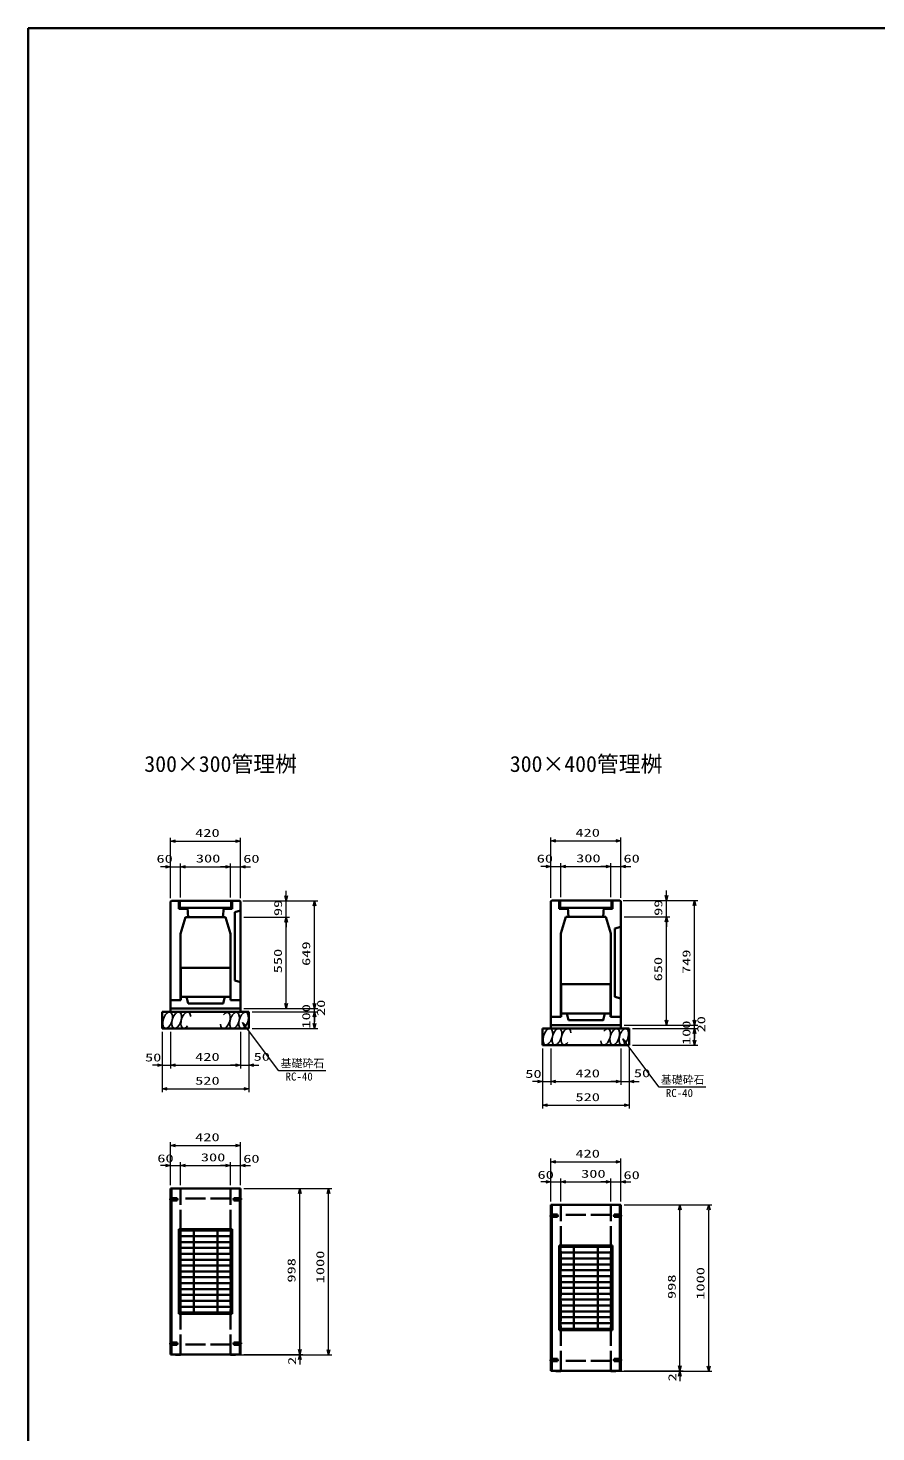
# Model space of a CAD drawing. Units: millimetres on the paper. Extents: x 15 to 1218, y 8 to 859.
# Drawn here: x 15 to 269.9, y 436.6 to 858.6 of the extents above; entities that cross this region are included whole.
import ezdxf
from ezdxf.enums import TextEntityAlignment as Align

# ---------------------------------------------------------------- set-up
doc = ezdxf.new("R2010")
doc.units = ezdxf.units.MM
doc.linetypes.add('DASHED', pattern=[7.5, 6, -1.5])
doc.linetypes.add('USER2', pattern=[18.5, 12, -1.5, 3.5, -1.5])
for name, color, linetype, lineweight in [('D-BMK（構造物基準線）', 2, 'USER2', 18), ('D-STR-DIM（寸法）', 7, 'Continuous', 13), ('D-STR-HTXT(基礎砕石-旗)', 7, 'Continuous', 13), ('D-STR-STRF(グリ)', 7, 'Continuous', 25), ('D-STR（構造物）', 1, 'Continuous', 35)]:
    doc.layers.add(name, color=color, linetype=linetype, lineweight=lineweight)
doc.layers.add('D-STR-TXT(文字)', color=7, linetype='Continuous')
doc.styles.add('ＭＳ ゴシック', font='')
doc.styles.get('ＭＳ ゴシック').set_extended_font_data('MS Gothic')

# ---------------------------------------------------------------- blocks, each defined once
blk = doc.blocks.new('_Open30')
at = {"color": 7, "linetype": 'Continuous', "lineweight": 13}
for p, q in [((-1, 0.2679), (0, 0)), ((0, 0), (-1, -0.2679)), ((0, 0), (-1, 0))]:
    blk.add_line(p, q, dxfattribs=at)

msp = doc.modelspace()

# ---------------------------------------------------------------- linework, layer by layer
at = {"layer": 'D-BMK（構造物基準線）'}
for p, q in [((57.41, 506.542), (60.259, 506.542)), ((79.334, 506.542), (76.484, 506.542)), ((171.717, 501.601), (174.566, 501.601)), ((193.641, 501.601), (190.791, 501.601)), ((57.41, 463.142), (60.259, 463.142)), ((79.334, 463.142), (76.484, 463.142)), ((171.717, 458.201), (174.566, 458.201)), ((193.641, 458.201), (190.791, 458.201))]:
    msp.add_line(p, q, dxfattribs=at)
at = {"layer": 'D-STR-DIM（寸法）'}
for p, q in [((57.872, 607.521), (57.872, 615.212)), ((59.372, 614.212), (77.372, 614.212)), ((78.872, 607.521), (78.872, 615.212)), ((172.179, 607.58), (172.179, 615.27)), ((173.679, 614.27), (191.679, 614.27)), ((193.179, 607.58), (193.179, 615.27)), ((56.372, 606.521), (54.872, 606.521)), ((57.872, 597.057), (57.872, 607.521)), ((57.872, 606.521), (60.872, 606.521)), ((60.872, 597.302), (60.872, 607.521)), ((60.872, 597.302), (60.872, 607.521)), ((62.372, 606.521), (63.872, 606.521)), ((62.372, 606.521), (74.372, 606.521)), ((74.372, 606.521), (72.872, 606.521)), ((75.872, 597.302), (75.872, 607.521)), ((75.872, 597.302), (75.872, 607.521)), ((75.872, 606.521), (78.872, 606.521)), ((78.872, 597.057), (78.872, 607.521)), ((80.372, 606.521), (81.872, 606.521)), ((170.679, 606.58), (169.179, 606.58)), ((172.179, 597.116), (172.179, 607.58)), ((172.179, 606.58), (175.179, 606.58)), ((175.179, 597.361), (175.179, 607.58)), ((175.179, 597.361), (175.179, 607.58)), ((176.679, 606.58), (178.179, 606.58)), ((176.679, 606.58), (188.679, 606.58)), ((188.679, 606.58), (187.179, 606.58)), ((190.179, 597.361), (190.179, 607.58)), ((190.179, 597.361), (190.179, 607.58)), ((190.179, 606.58), (193.179, 606.58)), ((193.179, 597.116), (193.179, 607.58)), ((194.679, 606.58), (196.179, 606.58)), ((92.576, 597.802), (92.576, 599.302)), ((206.883, 597.861), (206.883, 599.361)), ((79.622, 596.302), (93.576, 596.302)), ((80.622, 596.302), (102.074, 596.302)), ((92.576, 591.352), (92.576, 596.302)), ((193.929, 596.361), (207.883, 596.361)), ((194.929, 596.361), (216.381, 596.361)), ((206.883, 591.411), (206.883, 596.361)), ((79.872, 591.352), (93.576, 591.352)), ((79.872, 591.352), (93.576, 591.352)), ((101.074, 565.352), (101.074, 594.802)), ((194.179, 591.411), (207.883, 591.411)), ((194.179, 591.411), (207.883, 591.411)), ((215.381, 560.411), (215.381, 594.861)), ((92.576, 565.352), (92.576, 589.852)), ((92.576, 589.852), (92.576, 588.352)), ((206.883, 560.411), (206.883, 589.911)), ((206.883, 589.911), (206.883, 588.411)), ((101.074, 565.352), (101.074, 566.852)), ((79.872, 563.852), (102.074, 563.852)), ((79.872, 563.852), (93.576, 563.852)), ((79.872, 563.852), (102.074, 563.852)), ((82.372, 562.852), (102.074, 562.852)), ((82.372, 562.852), (102.074, 562.852)), ((101.074, 562.852), (101.074, 563.852)), ((101.074, 559.352), (101.074, 561.352)), ((101.074, 561.352), (101.074, 559.852)), ((215.381, 560.411), (215.381, 561.911)), ((82.372, 557.852), (102.074, 557.852)), ((194.179, 558.911), (216.381, 558.911)), ((194.179, 558.911), (207.883, 558.911)), ((194.179, 558.911), (216.381, 558.911)), ((196.679, 557.911), (216.381, 557.911)), ((196.679, 557.911), (216.381, 557.911)), ((215.381, 557.911), (215.381, 558.911)), ((55.372, 556.852), (55.372, 545.885)), ((55.372, 555.852), (55.372, 538.728)), ((57.872, 556.852), (57.872, 545.885)), ((57.872, 556.852), (57.872, 545.885)), ((78.872, 556.852), (78.872, 545.885)), ((78.872, 555.852), (78.872, 545.885)), ((81.372, 556.852), (81.372, 545.885)), ((81.372, 555.852), (81.372, 538.728)), ((196.679, 552.911), (216.381, 552.911)), ((215.381, 554.411), (215.381, 556.411)), ((215.381, 556.411), (215.381, 554.911)), ((169.679, 551.911), (169.679, 540.944)), ((169.679, 550.911), (169.679, 533.787)), ((172.179, 551.911), (172.179, 540.944)), ((172.179, 551.911), (172.179, 540.944)), ((193.179, 551.911), (193.179, 540.944)), ((193.179, 550.911), (193.179, 540.944)), ((195.679, 551.911), (195.679, 540.944)), ((195.679, 550.911), (195.679, 533.787)), ((53.872, 546.885), (52.372, 546.885)), ((55.372, 546.885), (57.872, 546.885)), ((59.372, 546.885), (77.372, 546.885)), ((59.372, 546.885), (60.872, 546.885)), ((77.372, 546.885), (75.872, 546.885)), ((78.872, 546.885), (81.372, 546.885)), ((82.872, 546.885), (84.372, 546.885)), ((168.179, 541.944), (166.679, 541.944)), ((169.679, 541.944), (172.179, 541.944)), ((173.679, 541.944), (191.679, 541.944)), ((173.679, 541.944), (175.179, 541.944)), ((191.679, 541.944), (190.179, 541.944)), ((193.179, 541.944), (195.679, 541.944)), ((197.179, 541.944), (198.679, 541.944)), ((56.872, 539.728), (79.872, 539.728)), ((171.179, 534.787), (194.179, 534.787)), ((57.872, 517.689), (57.872, 523.739)), ((78.872, 517.719), (78.872, 523.739)), ((59.372, 522.739), (77.372, 522.739)), ((56.372, 516.689), (54.872, 516.689)), ((57.872, 510.792), (57.872, 517.689)), ((57.872, 516.689), (60.872, 516.689)), ((60.872, 510.792), (60.872, 517.689)), ((60.872, 510.844), (60.872, 517.689)), ((62.372, 516.689), (74.372, 516.689)), ((62.372, 516.689), (63.872, 516.689)), ((74.372, 516.689), (72.872, 516.689)), ((75.872, 510.792), (75.872, 517.689)), ((75.872, 510.792), (75.872, 517.689)), ((75.872, 516.689), (78.872, 516.689)), ((78.872, 510.762), (78.872, 517.689)), ((80.372, 516.689), (81.872, 516.689)), ((172.179, 512.748), (172.179, 518.798)), ((173.679, 517.798), (191.679, 517.798)), ((193.179, 512.778), (193.179, 518.798)), ((170.679, 511.748), (169.179, 511.748)), ((172.179, 505.851), (172.179, 512.748)), ((172.179, 511.748), (175.179, 511.748)), ((175.179, 505.851), (175.179, 512.748)), ((175.179, 505.903), (175.179, 512.748)), ((176.679, 511.748), (188.679, 511.748)), ((176.679, 511.748), (178.179, 511.748)), ((188.679, 511.748), (187.179, 511.748)), ((190.179, 505.851), (190.179, 512.748)), ((190.179, 505.851), (190.179, 512.748)), ((190.179, 511.748), (193.179, 511.748)), ((193.179, 505.821), (193.179, 512.748)), ((194.679, 511.748), (196.179, 511.748)), ((79.872, 509.822), (97.66, 509.822)), ((96.66, 461.422), (96.66, 508.322)), ((97.66, 509.822), (106.3, 509.822)), ((105.3, 461.322), (105.3, 508.322)), ((194.179, 504.881), (211.967, 504.881)), ((210.967, 456.481), (210.967, 503.381)), ((211.967, 504.881), (220.607, 504.881)), ((219.607, 456.381), (219.607, 503.381)), ((96.66, 461.422), (96.66, 462.922)), ((78.622, 459.822), (97.66, 459.822)), ((79.872, 459.922), (97.66, 459.922)), ((79.872, 459.922), (97.66, 459.922)), ((95.223, 459.822), (106.3, 459.822)), ((96.66, 459.922), (96.66, 459.822)), ((96.66, 458.322), (96.66, 456.822)), ((210.967, 456.481), (210.967, 457.981)), ((192.929, 454.881), (211.967, 454.881)), ((194.179, 454.981), (211.967, 454.981)), ((194.179, 454.981), (211.967, 454.981)), ((209.53, 454.881), (220.607, 454.881)), ((210.967, 454.981), (210.967, 454.881)), ((210.967, 453.381), (210.967, 451.881))]:
    msp.add_line(p, q, dxfattribs=at)
at = {"layer": 'D-STR-HTXT(基礎砕石-旗)'}
for points in [[(104.493, 545.155), (90.39, 545.155), (80.386, 558.481)], [(218.8, 540.214), (204.696, 540.214), (194.693, 553.54)]]:
    msp.add_lwpolyline(points, dxfattribs=at)
at = {"layer": 'D-STR-STRF(グリ)'}
for centre, major_axis in [((56.966, 560.376), (0.79, 2.421)), ((59.688, 560.376), (0.79, 2.421)), ((77.076, 560.295), (-0.771, -2.427)), ((79.797, 560.316), (-0.771, -2.427)), ((171.273, 555.434), (0.79, 2.421)), ((173.995, 555.434), (0.79, 2.421)), ((191.383, 555.354), (-0.771, -2.427)), ((194.104, 555.375), (-0.771, -2.427))]:
    msp.add_ellipse(centre, major_axis=major_axis, ratio=0.5139, dxfattribs=at)
for centre, major_axis in [((62.428, 560.376), (0.79, 2.421)), ((74.335, 560.273), (-0.771, -2.427)), ((176.735, 555.434), (0.79, 2.421)), ((188.642, 555.332), (-0.771, -2.427))]:
    msp.add_ellipse(centre, major_axis=major_axis, ratio=0.5139, start_param=5.3575563, end_param=10.3750652, dxfattribs=at)
at = {"layer": 'D-STR（構造物）', "color": 2}
for q in [(1218.361, 858.622), (15.017, 14.909)]:
    msp.add_line((15.017, 858.622), q, dxfattribs=at)
at = {"layer": 'D-STR（構造物）'}
for p, q in [((58.122, 596.302), (57.872, 596.057)), ((57.872, 596.057), (57.872, 562.852)), ((58.122, 596.302), (78.622, 596.302)), ((60.372, 593.802), (60.372, 596.302)), ((60.672, 594.102), (60.672, 596.302)), ((76.107, 594.102), (76.107, 596.302)), ((76.372, 593.802), (76.372, 596.302)), ((78.622, 596.302), (78.872, 596.057)), ((78.872, 596.057), (78.872, 562.852)), ((172.429, 596.361), (172.179, 596.116)), ((172.179, 596.116), (172.179, 557.911)), ((172.429, 596.361), (192.929, 596.361)), ((174.679, 593.861), (174.679, 596.361)), ((174.979, 594.161), (174.979, 596.361)), ((190.414, 594.161), (190.414, 596.361)), ((190.679, 593.861), (190.679, 596.361)), ((192.929, 596.361), (193.179, 596.116)), ((193.179, 596.116), (193.179, 557.911)), ((62.872, 593.802), (60.372, 593.802)), ((76.107, 594.102), (60.672, 594.102)), ((62.872, 594.102), (60.672, 594.102)), ((60.872, 586.352), (62.372, 591.352)), ((74.372, 591.352), (62.372, 591.352)), ((62.872, 593.802), (62.872, 594.102)), ((62.922, 594.102), (63.172, 591.352)), ((73.822, 594.102), (73.572, 591.352)), ((73.872, 593.802), (73.872, 594.102)), ((73.872, 594.102), (76.072, 594.102)), ((73.872, 593.802), (76.372, 593.802)), ((75.872, 586.352), (74.372, 591.352)), ((77.122, 592.852), (78.872, 593.352)), ((77.122, 592.852), (77.122, 572.352)), ((177.179, 593.861), (174.679, 593.861)), ((190.414, 594.161), (174.979, 594.161)), ((177.179, 594.161), (174.979, 594.161)), ((175.179, 586.411), (176.679, 591.411)), ((188.679, 591.411), (176.679, 591.411)), ((177.179, 593.861), (177.179, 594.161)), ((177.229, 594.161), (177.479, 591.411)), ((188.129, 594.161), (187.879, 591.411)), ((188.179, 593.861), (188.179, 594.161)), ((188.179, 594.161), (190.379, 594.161)), ((188.179, 593.861), (190.679, 593.861)), ((190.179, 586.411), (188.679, 591.411)), ((191.429, 587.911), (193.179, 588.411)), ((191.429, 587.911), (191.429, 567.411)), ((60.872, 586.352), (60.872, 566.352)), ((75.872, 586.352), (75.872, 566.352)), ((175.179, 586.411), (175.179, 561.411)), ((190.179, 586.411), (190.179, 561.411)), ((60.922, 576.102), (60.922, 566.352)), ((60.922, 576.102), (75.822, 576.102)), ((75.822, 576.102), (75.822, 566.352)), ((77.122, 572.352), (78.872, 571.852)), ((175.229, 571.161), (175.229, 561.411)), ((175.229, 571.161), (190.129, 571.161)), ((190.129, 571.161), (190.129, 561.411)), ((57.872, 566.352), (60.922, 566.352)), ((57.872, 566.352), (60.872, 566.352)), ((60.922, 567.352), (75.822, 567.352)), ((63.122, 565.352), (62.622, 567.352)), ((75.822, 566.352), (78.872, 566.352)), ((78.872, 566.352), (75.872, 566.352)), ((191.429, 567.411), (193.179, 566.911)), ((55.372, 562.852), (81.372, 562.852)), ((55.372, 562.852), (55.372, 557.852)), ((57.872, 563.852), (78.872, 563.852)), ((81.372, 562.852), (81.372, 557.852)), ((172.179, 561.411), (175.229, 561.411)), ((172.179, 561.411), (175.179, 561.411)), ((175.229, 562.411), (190.129, 562.411)), ((177.429, 560.411), (176.929, 562.411)), ((190.129, 561.411), (193.179, 561.411)), ((193.179, 561.411), (190.179, 561.411)), ((55.372, 557.852), (81.372, 557.852)), ((169.679, 557.911), (195.679, 557.911)), ((169.679, 557.911), (169.679, 552.911)), ((172.179, 558.911), (193.179, 558.911)), ((195.679, 557.911), (195.679, 552.911)), ((169.679, 552.911), (195.679, 552.911)), ((57.872, 459.892), (57.872, 509.792)), ((78.872, 509.792), (57.872, 509.792)), ((57.872, 506.892), (59.872, 506.892)), ((58.122, 459.892), (58.122, 509.792)), ((59.872, 506.192), (59.872, 506.892)), ((78.872, 506.892), (76.872, 506.892)), ((76.872, 506.192), (76.872, 506.892)), ((78.622, 459.892), (78.622, 509.792)), ((78.872, 459.892), (78.872, 509.792)), ((57.872, 506.192), (59.872, 506.192)), ((78.872, 506.192), (76.872, 506.192)), ((172.179, 454.951), (172.179, 504.851)), ((193.179, 504.851), (172.179, 504.851)), ((172.429, 454.951), (172.429, 504.851)), ((192.929, 454.951), (192.929, 504.851)), ((193.179, 454.951), (193.179, 504.851)), ((172.179, 501.951), (174.179, 501.951)), ((172.179, 501.251), (174.179, 501.251)), ((174.179, 501.251), (174.179, 501.951)), ((193.179, 501.951), (191.179, 501.951)), ((191.179, 501.251), (191.179, 501.951)), ((193.179, 501.251), (191.179, 501.251)), ((60.372, 472.142), (60.372, 497.542)), ((60.372, 497.542), (76.372, 497.542)), ((60.797, 472.487), (60.797, 497.197)), ((60.797, 497.197), (75.947, 497.197)), ((60.797, 495.432), (75.947, 495.432)), ((64.797, 472.487), (64.797, 497.197)), ((71.947, 472.487), (71.947, 497.197)), ((75.947, 472.487), (75.947, 497.197)), ((76.372, 472.142), (76.372, 497.542)), ((60.797, 493.667), (75.947, 493.667)), ((60.797, 491.902), (75.947, 491.902)), ((60.797, 490.137), (75.947, 490.137)), ((174.679, 467.201), (174.679, 492.601)), ((174.679, 492.601), (190.679, 492.601)), ((175.104, 467.546), (175.104, 492.256)), ((175.104, 492.256), (190.254, 492.256)), ((175.104, 490.491), (190.254, 490.491)), ((179.104, 467.546), (179.104, 492.256)), ((186.254, 467.546), (186.254, 492.256)), ((190.254, 467.546), (190.254, 492.256)), ((190.679, 467.201), (190.679, 492.601)), ((60.797, 488.372), (75.947, 488.372)), ((60.797, 486.607), (75.947, 486.607)), ((175.104, 488.726), (190.254, 488.726)), ((175.104, 486.961), (190.254, 486.961)), ((60.797, 484.842), (75.947, 484.842)), ((60.797, 483.077), (75.947, 483.077)), ((60.797, 481.312), (75.947, 481.312)), ((175.104, 485.196), (190.254, 485.196)), ((175.104, 483.431), (190.254, 483.431)), ((175.104, 481.666), (190.254, 481.666)), ((60.797, 479.547), (75.947, 479.547)), ((60.797, 477.782), (75.947, 477.782)), ((175.104, 479.901), (190.254, 479.901)), ((175.104, 478.136), (190.254, 478.136)), ((60.797, 476.017), (75.947, 476.017)), ((60.797, 474.252), (75.947, 474.252)), ((175.104, 476.371), (190.254, 476.371)), ((175.104, 474.606), (190.254, 474.606)), ((175.104, 472.841), (190.254, 472.841)), ((60.372, 472.142), (76.372, 472.142)), ((60.797, 472.487), (75.947, 472.487)), ((175.104, 471.076), (190.254, 471.076)), ((175.104, 469.311), (190.254, 469.311)), ((174.679, 467.201), (190.679, 467.201)), ((175.104, 467.546), (190.254, 467.546)), ((57.872, 463.492), (59.872, 463.492)), ((57.872, 462.792), (59.872, 462.792)), ((59.872, 463.492), (59.872, 462.792)), ((78.872, 463.492), (76.872, 463.492)), ((76.872, 463.492), (76.872, 462.792)), ((78.872, 462.792), (76.872, 462.792)), ((78.872, 459.892), (57.872, 459.892)), ((59.372, 459.792), (59.272, 459.892)), ((60.872, 459.792), (59.372, 459.792)), ((60.872, 459.792), (60.972, 459.892)), ((75.872, 459.792), (75.772, 459.892)), ((75.872, 459.792), (77.372, 459.792)), ((77.372, 459.792), (77.472, 459.892)), ((172.179, 458.551), (174.179, 458.551)), ((172.179, 457.851), (174.179, 457.851)), ((174.179, 458.551), (174.179, 457.851)), ((193.179, 458.551), (191.179, 458.551)), ((191.179, 458.551), (191.179, 457.851)), ((193.179, 457.851), (191.179, 457.851)), ((193.179, 454.951), (172.179, 454.951)), ((173.679, 454.851), (173.579, 454.951)), ((175.179, 454.851), (173.679, 454.851)), ((175.179, 454.851), (175.279, 454.951)), ((190.179, 454.851), (190.079, 454.951)), ((190.179, 454.851), (191.679, 454.851)), ((191.679, 454.851), (191.779, 454.951))]:
    msp.add_line(p, q, dxfattribs=at)
at = {"layer": 'D-STR（構造物）', "linetype": 'DASHED'}
for p, q in [((60.872, 459.892), (60.872, 509.792)), ((75.872, 506.792), (60.972, 506.792)), ((75.872, 459.892), (75.872, 509.792)), ((175.179, 454.951), (175.179, 504.851)), ((190.179, 454.951), (190.179, 504.851)), ((190.179, 501.851), (175.279, 501.851)), ((75.872, 462.892), (60.972, 462.892)), ((190.179, 457.951), (175.279, 457.951))]:
    msp.add_line(p, q, dxfattribs=at)
at = {"layer": 'D-STR（構造物）'}
for points in [[(63.122, 565.352), (73.622, 565.352), (74.122, 567.352)], [(177.429, 560.411), (187.929, 560.411), (188.429, 562.411)]]:
    msp.add_lwpolyline(points, dxfattribs=at)

# ---------------------------------------------------------------- block references
at = {"layer": 'D-STR-DIM（寸法）', "xscale": 1.5, "yscale": 1.5}
for p, rotation in [((57.872, 614.212), 180), ((172.179, 614.27), 180), ((60.872, 606.521), 180), ((60.872, 606.521), 180), ((78.872, 606.521), 180), ((175.179, 606.58), 180), ((175.179, 606.58), 180), ((193.179, 606.58), 180), ((92.576, 596.302), 270), ((101.074, 596.302), 90), ((206.883, 596.361), 270), ((215.381, 596.361), 90), ((92.576, 591.352), 90), ((92.576, 591.352), 90), ((206.883, 591.411), 90), ((206.883, 591.411), 90), ((92.576, 563.852), 270), ((101.074, 563.852), 270), ((101.074, 563.852), 270), ((101.074, 562.852), 90), ((101.074, 562.852), 90), ((101.074, 557.852), 270), ((206.883, 558.911), 270), ((215.381, 558.911), 270), ((215.381, 558.911), 270), ((215.381, 557.911), 90), ((215.381, 557.911), 90), ((215.381, 552.911), 270), ((57.872, 546.885), 180), ((57.872, 546.885), 180), ((81.372, 546.885), 180), ((172.179, 541.944), 180), ((172.179, 541.944), 180), ((195.679, 541.944), 180), ((55.372, 539.728), 180), ((169.679, 534.787), 180), ((57.872, 522.739), 180), ((60.872, 516.689), 180), ((60.872, 516.689), 180), ((78.872, 516.689), 180), ((172.179, 517.798), 180), ((175.179, 511.748), 180), ((175.179, 511.748), 180), ((193.179, 511.748), 180), ((96.66, 509.822), 90), ((105.3, 509.822), 90), ((210.967, 504.881), 90), ((219.607, 504.881), 90), ((96.66, 459.922), 270), ((96.66, 459.922), 270), ((105.3, 459.822), 270), ((96.66, 459.822), 90), ((210.967, 454.981), 270), ((210.967, 454.981), 270), ((219.607, 454.881), 270), ((210.967, 454.881), 90)]:
    msp.add_blockref('_Open30', p, dxfattribs=dict(at, rotation=rotation))
for p in [(78.872, 614.212), (193.179, 614.27), (57.872, 606.521), (75.872, 606.521), (75.872, 606.521), (172.179, 606.58), (190.179, 606.58), (190.179, 606.58), (55.372, 546.885), (78.872, 546.885), (78.872, 546.885), (169.679, 541.944), (193.179, 541.944), (193.179, 541.944), (81.372, 539.728), (195.679, 534.787), (78.872, 522.739), (57.872, 516.689), (75.872, 516.689), (75.872, 516.689), (193.179, 517.798), (172.179, 511.748), (190.179, 511.748), (190.179, 511.748)]:
    msp.add_blockref('_Open30', p, dxfattribs=at)
at = {"layer": 'D-STR-HTXT(基礎砕石-旗)', "xscale": 1.5, "yscale": 1.5, "rotation": 126.89552}
for p in [(79.485, 559.681), (193.792, 554.74)]:
    msp.add_blockref('_Open30', p, dxfattribs=at)

# ---------------------------------------------------------------- texts
at = {"layer": 'D-STR-DIM（寸法）', "style": 'ＭＳ ゴシック', "width": 1.5}
for s, p in [('420', (65.247, 614.749)), ('420', (179.554, 614.808)), ('60', (53.607, 606.982)), ('300', (65.455, 607.058)), ('60', (79.691, 606.982)), ('60', (167.914, 607.041)), ('300', (179.762, 607.117)), ('60', (193.998, 607.041)), ('50', (50.174, 547.252)), ('420', (65.247, 547.423)), ('50', (82.823, 547.46)), ('50', (164.481, 542.311)), ('420', (179.554, 542.481)), ('50', (197.13, 542.519)), ('520', (65.247, 540.265)), ('520', (179.554, 535.324)), ('420', (65.247, 523.276)), ('60', (53.857, 516.907)), ('300', (66.955, 517.226)), ('60', (79.691, 516.813)), ('420', (179.554, 518.335)), ('60', (168.164, 511.966)), ('300', (181.262, 512.285)), ('60', (193.998, 511.871))]:
    msp.add_text(s, height=2.405, dxfattribs=at).set_placement(p, align=Align.BOTTOM_LEFT)
for s, p in [('99', (92.085, 591.674)), ('99', (206.392, 591.733)), ('649', (100.537, 576.698)), ('550', (92.039, 574.477)), ('650', (206.346, 572.036)), ('749', (214.844, 574.256)), ('20', (104.989, 561.634)), ('100', (100.537, 557.852)), ('20', (219.296, 556.693)), ('100', (214.844, 552.911)), ('1000', (104.763, 481.281)), ('998', (96.123, 481.497)), ('1000', (219.07, 476.339)), ('998', (210.43, 476.556)), ('2', (96.298, 456.734)), ('2', (210.605, 451.793))]:
    msp.add_text(s, height=2.405, rotation=90, dxfattribs=at).set_placement(p, align=Align.BOTTOM_LEFT)
at = {"layer": 'D-STR-HTXT(基礎砕石-旗)', "style": 'ＭＳ ゴシック'}
for s, p in [('基礎砕石', (90.925, 545.49)), ('RC-40', (92.413, 541.504)), ('基礎砕石', (205.232, 540.548)), ('RC-40', (206.72, 536.563))]:
    msp.add_text(s, height=2.405, dxfattribs=at).set_placement(p, align=Align.BOTTOM_LEFT)
at = {"layer": 'D-STR-TXT(文字)', "style": 'ＭＳ ゴシック'}
for s, p in [('300×300管理桝', (49.961, 633.561)), ('300×400管理桝', (159.832, 633.561))]:
    msp.add_text(s, height=4.811, dxfattribs=at).set_placement(p, align=Align.BOTTOM_LEFT)

doc.saveas('drawing.dxf')
